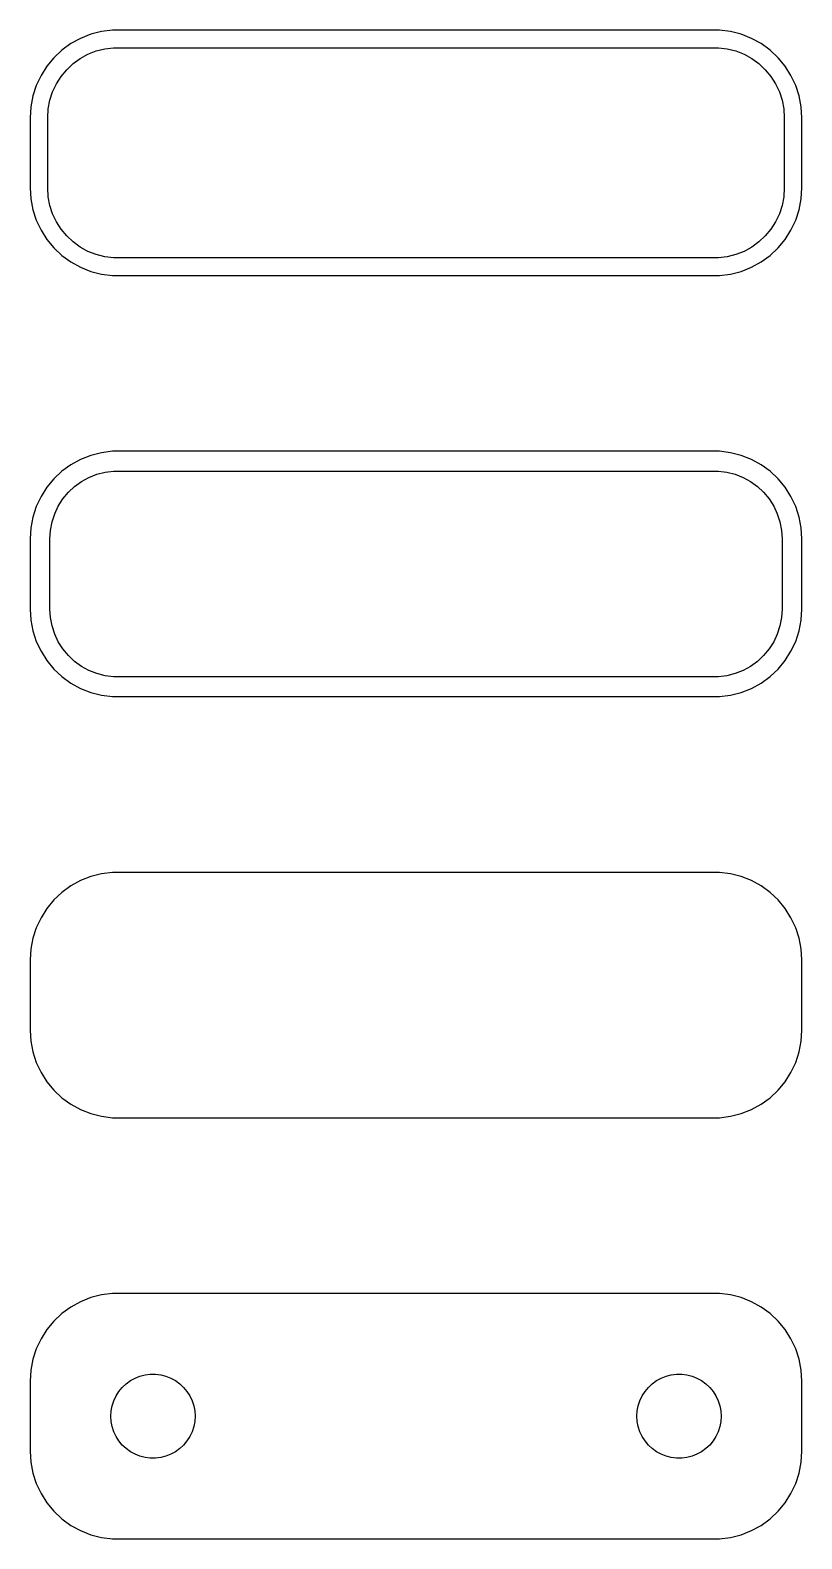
# Model space of a CAD drawing. Header units: metres. Extents: x -22 to 22, y 65 to 151.
import ezdxf

# ---------------------------------------------------------------- set-up
doc = ezdxf.new("R2010")
doc.units = ezdxf.units.M

msp = doc.modelspace()

# ---------------------------------------------------------------- linework, layer by layer
for p, q in [((-19.1289, 150.524), (-19.6791, 150.222)), ((-18.5451, 150.755), (-19.1289, 150.524)), ((-17.9369, 150.911), (-18.5451, 150.755)), ((-17.3139, 150.99), (-17.9369, 150.911)), ((17.3139, 150.99), (-17.3139, 150.99)), ((17.9369, 150.911), (17.3139, 150.99)), ((18.5451, 150.755), (17.9369, 150.911)), ((19.1289, 150.524), (18.5451, 150.755)), ((19.6791, 150.222), (19.1289, 150.524)), ((-20.1871, 149.853), (-20.6448, 149.423)), ((-19.6791, 150.222), (-20.1871, 149.853)), ((-19.1433, 149.377), (-18.7031, 149.619)), ((-18.7031, 149.619), (-18.2361, 149.804)), ((-18.2361, 149.804), (-17.7495, 149.929)), ((-17.7495, 149.929), (-17.2512, 149.992)), ((-17.2512, 149.992), (17.2512, 149.992)), ((17.2512, 149.992), (17.7495, 149.929)), ((17.7495, 149.929), (18.2361, 149.804)), ((18.2361, 149.804), (18.7031, 149.619)), ((18.7031, 149.619), (19.1433, 149.377)), ((20.1871, 149.853), (19.6791, 150.222)), ((20.6448, 149.423), (20.1871, 149.853)), ((-21.0451, 148.939), (-21.3815, 148.409)), ((-20.6448, 149.423), (-21.0451, 148.939)), ((-19.9159, 148.738), (-19.5497, 149.082)), ((-19.5497, 149.082), (-19.1433, 149.377)), ((19.1433, 149.377), (19.5497, 149.082)), ((19.5497, 149.082), (19.9159, 148.738)), ((21.0451, 148.939), (20.6448, 149.423)), ((21.3815, 148.409), (21.0451, 148.939)), ((-21.3815, 148.409), (-21.6489, 147.841)), ((-20.7191, 147.472), (-20.5052, 147.927)), ((-20.5052, 147.927), (-20.2361, 148.351)), ((-20.2361, 148.351), (-19.9159, 148.738)), ((19.9159, 148.738), (20.2361, 148.351)), ((20.2361, 148.351), (20.5052, 147.927)), ((20.5052, 147.927), (20.7191, 147.472)), ((21.6489, 147.841), (21.3815, 148.409)), ((-21.8429, 147.243), (-21.9606, 146.627)), ((-21.6489, 147.841), (-21.8429, 147.243)), ((-20.8743, 146.995), (-20.7191, 147.472)), ((20.7191, 147.472), (20.8743, 146.995)), ((21.8429, 147.243), (21.6489, 147.841)), ((21.9606, 146.627), (21.8429, 147.243)), ((-21.9606, 146.627), (-22, 146)), ((-21, 146), (-20.9684, 146.501)), ((-20.9684, 146.501), (-20.8743, 146.995)), ((20.8743, 146.995), (20.9684, 146.501)), ((20.9684, 146.501), (21, 146)), ((22, 146), (21.9606, 146.627)), ((-22, 146), (-22, 142)), ((-21, 142), (-21, 146)), ((21, 146), (21, 142)), ((22, 142), (22, 146)), ((-22, 142), (-21.9606, 141.373)), ((-20.9684, 141.499), (-21, 142)), ((21, 142), (20.9684, 141.499)), ((21.9606, 141.373), (22, 142)), ((-21.9606, 141.373), (-21.8429, 140.757)), ((-20.8743, 141.005), (-20.9684, 141.499)), ((20.9684, 141.499), (20.8743, 141.005)), ((21.8429, 140.757), (21.9606, 141.373)), ((-21.8429, 140.757), (-21.6489, 140.159)), ((-21.6489, 140.159), (-21.3815, 139.591)), ((-20.7191, 140.528), (-20.8743, 141.005)), ((-20.5052, 140.073), (-20.7191, 140.528)), ((20.7191, 140.528), (20.5052, 140.073)), ((20.8743, 141.005), (20.7191, 140.528)), ((21.3815, 139.591), (21.6489, 140.159)), ((21.6489, 140.159), (21.8429, 140.757)), ((-21.3815, 139.591), (-21.0451, 139.061)), ((-20.2361, 139.649), (-20.5052, 140.073)), ((-19.9159, 139.262), (-20.2361, 139.649)), ((20.2361, 139.649), (19.9159, 139.262)), ((20.5052, 140.073), (20.2361, 139.649)), ((21.0451, 139.061), (21.3815, 139.591)), ((-21.0451, 139.061), (-20.6448, 138.577)), ((-20.6448, 138.577), (-20.1871, 138.147)), ((-19.5497, 138.918), (-19.9159, 139.262)), ((-19.1433, 138.623), (-19.5497, 138.918)), ((-18.7031, 138.381), (-19.1433, 138.623)), ((19.1433, 138.623), (18.7031, 138.381)), ((19.5497, 138.918), (19.1433, 138.623)), ((19.9159, 139.262), (19.5497, 138.918)), ((20.1871, 138.147), (20.6448, 138.577)), ((20.6448, 138.577), (21.0451, 139.061)), ((-20.1871, 138.147), (-19.6791, 137.778)), ((-19.6791, 137.778), (-19.1289, 137.476)), ((-18.2361, 138.196), (-18.7031, 138.381)), ((-17.7495, 138.071), (-18.2361, 138.196)), ((-17.2512, 138.008), (-17.7495, 138.071)), ((17.2512, 138.008), (-17.2512, 138.008)), ((17.7495, 138.071), (17.2512, 138.008)), ((18.2361, 138.196), (17.7495, 138.071)), ((18.7031, 138.381), (18.2361, 138.196)), ((19.1289, 137.476), (19.6791, 137.778)), ((19.6791, 137.778), (20.1871, 138.147)), ((-19.1289, 137.476), (-18.5451, 137.245)), ((-18.5451, 137.245), (-17.9369, 137.089)), ((-17.9369, 137.089), (-17.3139, 137.01)), ((-17.3139, 137.01), (17.3139, 137.01)), ((17.3139, 137.01), (17.9369, 137.089)), ((17.9369, 137.089), (18.5451, 137.245)), ((18.5451, 137.245), (19.1289, 137.476)), ((-19.1289, 126.524), (-19.6791, 126.222)), ((-18.5451, 126.755), (-19.1289, 126.524)), ((-17.9369, 126.911), (-18.5451, 126.755)), ((-17.3139, 126.99), (-17.9369, 126.911)), ((17.3139, 126.99), (-17.3139, 126.99)), ((17.9369, 126.911), (17.3139, 126.99)), ((18.5451, 126.755), (17.9369, 126.911)), ((19.1289, 126.524), (18.5451, 126.755)), ((19.6791, 126.222), (19.1289, 126.524)), ((-20.1871, 125.853), (-20.6448, 125.423)), ((-19.6791, 126.222), (-20.1871, 125.853)), ((-18.6489, 125.504), (-18.1967, 125.683)), ((-18.1967, 125.683), (-17.7256, 125.804)), ((-17.7256, 125.804), (-17.2432, 125.865)), ((-17.2432, 125.865), (17.2432, 125.865)), ((17.2432, 125.865), (17.7256, 125.804)), ((17.7256, 125.804), (18.1967, 125.683)), ((18.1967, 125.683), (18.6489, 125.504)), ((20.1871, 125.853), (19.6791, 126.222)), ((20.6448, 125.423), (20.1871, 125.853)), ((-21.0451, 124.939), (-21.3815, 124.409)), ((-20.6448, 125.423), (-21.0451, 124.939)), ((-19.823, 124.651), (-19.4685, 124.984)), ((-19.4685, 124.984), (-19.0751, 125.27)), ((-19.0751, 125.27), (-18.6489, 125.504)), ((18.6489, 125.504), (19.0751, 125.27)), ((19.0751, 125.27), (19.4685, 124.984)), ((19.4685, 124.984), (19.823, 124.651)), ((21.0451, 124.939), (20.6448, 125.423)), ((21.3815, 124.409), (21.0451, 124.939)), ((-21.6489, 123.841), (-21.8429, 123.243)), ((-21.3815, 124.409), (-21.6489, 123.841)), ((-20.6007, 123.426), (-20.3936, 123.866)), ((-20.3936, 123.866), (-20.133, 124.276)), ((-20.133, 124.276), (-19.823, 124.651)), ((19.823, 124.651), (20.133, 124.276)), ((20.133, 124.276), (20.3936, 123.866)), ((20.3936, 123.866), (20.6007, 123.426)), ((21.6489, 123.841), (21.3815, 124.409)), ((21.8429, 123.243), (21.6489, 123.841)), ((-21.8429, 123.243), (-21.9606, 122.627)), ((-20.8421, 122.485), (-20.751, 122.963)), ((-20.751, 122.963), (-20.6007, 123.426)), ((20.6007, 123.426), (20.751, 122.963)), ((20.751, 122.963), (20.8421, 122.485)), ((21.9606, 122.627), (21.8429, 123.243)), ((-21.9606, 122.627), (-22, 122)), ((-20.8726, 122), (-20.8421, 122.485)), ((20.8421, 122.485), (20.8726, 122)), ((22, 122), (21.9606, 122.627)), ((-22, 122), (-22, 118)), ((-20.8726, 118), (-20.8726, 122)), ((20.8726, 122), (20.8726, 118)), ((22, 118), (22, 122)), ((-22, 118), (-21.9606, 117.373)), ((-20.8421, 117.515), (-20.8726, 118)), ((20.8726, 118), (20.8421, 117.515)), ((21.9606, 117.373), (22, 118)), ((-21.9606, 117.373), (-21.8429, 116.757)), ((-20.751, 117.037), (-20.8421, 117.515)), ((-20.6007, 116.574), (-20.751, 117.037)), ((20.751, 117.037), (20.6007, 116.574)), ((20.8421, 117.515), (20.751, 117.037)), ((21.8429, 116.757), (21.9606, 117.373)), ((-21.8429, 116.757), (-21.6489, 116.159)), ((-21.6489, 116.159), (-21.3815, 115.591)), ((-20.3936, 116.134), (-20.6007, 116.574)), ((-20.133, 115.724), (-20.3936, 116.134)), ((20.3936, 116.134), (20.133, 115.724)), ((20.6007, 116.574), (20.3936, 116.134)), ((21.3815, 115.591), (21.6489, 116.159)), ((21.6489, 116.159), (21.8429, 116.757)), ((-21.3815, 115.591), (-21.0451, 115.061)), ((-19.823, 115.349), (-20.133, 115.724)), ((-19.4685, 115.016), (-19.823, 115.349)), ((19.823, 115.349), (19.4685, 115.016)), ((20.133, 115.724), (19.823, 115.349)), ((21.0451, 115.061), (21.3815, 115.591)), ((-21.0451, 115.061), (-20.6448, 114.577)), ((-20.6448, 114.577), (-20.1871, 114.147)), ((-19.0751, 114.73), (-19.4685, 115.016)), ((-18.6489, 114.496), (-19.0751, 114.73)), ((-18.1967, 114.317), (-18.6489, 114.496)), ((18.6489, 114.496), (18.1967, 114.317)), ((19.0751, 114.73), (18.6489, 114.496)), ((19.4685, 115.016), (19.0751, 114.73)), ((20.1871, 114.147), (20.6448, 114.577)), ((20.6448, 114.577), (21.0451, 115.061)), ((-20.1871, 114.147), (-19.6791, 113.778)), ((-19.6791, 113.778), (-19.1289, 113.476)), ((-17.7256, 114.196), (-18.1967, 114.317)), ((-17.2432, 114.135), (-17.7256, 114.196)), ((17.2432, 114.135), (-17.2432, 114.135)), ((17.7256, 114.196), (17.2432, 114.135)), ((18.1967, 114.317), (17.7256, 114.196)), ((19.1289, 113.476), (19.6791, 113.778)), ((19.6791, 113.778), (20.1871, 114.147)), ((-19.1289, 113.476), (-18.5451, 113.245)), ((-18.5451, 113.245), (-17.9369, 113.089)), ((-17.9369, 113.089), (-17.3139, 113.01)), ((-17.3139, 113.01), (17.3139, 113.01)), ((17.3139, 113.01), (17.9369, 113.089)), ((17.9369, 113.089), (18.5451, 113.245)), ((18.5451, 113.245), (19.1289, 113.476)), ((-19.1289, 102.524), (-19.6791, 102.222)), ((-18.5451, 102.755), (-19.1289, 102.524)), ((-17.9369, 102.911), (-18.5451, 102.755)), ((-17.3139, 102.99), (-17.9369, 102.911)), ((17.3139, 102.99), (-17.3139, 102.99)), ((17.9369, 102.911), (17.3139, 102.99)), ((18.5451, 102.755), (17.9369, 102.911)), ((19.1289, 102.524), (18.5451, 102.755)), ((19.6791, 102.222), (19.1289, 102.524)), ((-20.1871, 101.853), (-20.6448, 101.423)), ((-19.6791, 102.222), (-20.1871, 101.853)), ((20.1871, 101.853), (19.6791, 102.222)), ((20.6448, 101.423), (20.1871, 101.853)), ((-21.0451, 100.939), (-21.3815, 100.409)), ((-20.6448, 101.423), (-21.0451, 100.939)), ((21.0451, 100.939), (20.6448, 101.423)), ((21.3815, 100.409), (21.0451, 100.939)), ((-21.6489, 99.8406), (-21.8429, 99.2434)), ((-21.3815, 100.409), (-21.6489, 99.8406)), ((21.6489, 99.8406), (21.3815, 100.409)), ((21.8429, 99.2434), (21.6489, 99.8406)), ((-21.8429, 99.2434), (-21.9606, 98.6267)), ((21.9606, 98.6267), (21.8429, 99.2434)), ((-21.9606, 98.6267), (-22, 98)), ((22, 98), (21.9606, 98.6267)), ((-22, 98), (-22, 94)), ((22, 94), (22, 98)), ((-22, 94), (-21.9606, 93.3733)), ((21.9606, 93.3733), (22, 94)), ((-21.9606, 93.3733), (-21.8429, 92.7566)), ((21.8429, 92.7566), (21.9606, 93.3733)), ((-21.8429, 92.7566), (-21.6489, 92.1594)), ((-21.6489, 92.1594), (-21.3815, 91.5912)), ((21.3815, 91.5912), (21.6489, 92.1594)), ((21.6489, 92.1594), (21.8429, 92.7566)), ((-21.3815, 91.5912), (-21.0451, 91.0611)), ((21.0451, 91.0611), (21.3815, 91.5912)), ((-21.0451, 91.0611), (-20.6448, 90.5773)), ((-20.6448, 90.5773), (-20.1871, 90.1474)), ((20.1871, 90.1474), (20.6448, 90.5773)), ((20.6448, 90.5773), (21.0451, 91.0611)), ((-20.1871, 90.1474), (-19.6791, 89.7784)), ((-19.6791, 89.7784), (-19.1289, 89.4759)), ((-19.1289, 89.4759), (-18.5451, 89.2447)), ((18.5451, 89.2447), (19.1289, 89.4759)), ((19.1289, 89.4759), (19.6791, 89.7784)), ((19.6791, 89.7784), (20.1871, 90.1474)), ((-18.5451, 89.2447), (-17.9369, 89.0886)), ((-17.9369, 89.0886), (-17.3139, 89.0099)), ((-17.3139, 89.0099), (17.3139, 89.0099)), ((17.3139, 89.0099), (17.9369, 89.0886)), ((17.9369, 89.0886), (18.5451, 89.2447)), ((-19.1289, 78.5241), (-19.6791, 78.2216)), ((-18.5451, 78.7553), (-19.1289, 78.5241)), ((-17.9369, 78.9114), (-18.5451, 78.7553)), ((-17.3139, 78.9901), (-17.9369, 78.9114)), ((17.3139, 78.9901), (-17.3139, 78.9901)), ((17.9369, 78.9114), (17.3139, 78.9901)), ((18.5451, 78.7553), (17.9369, 78.9114)), ((19.1289, 78.5241), (18.5451, 78.7553)), ((19.6791, 78.2216), (19.1289, 78.5241)), ((-20.6448, 77.4227), (-21.0451, 76.9389)), ((-20.1871, 77.8526), (-20.6448, 77.4227)), ((-19.6791, 78.2216), (-20.1871, 77.8526)), ((20.1871, 77.8526), (19.6791, 78.2216)), ((20.6448, 77.4227), (20.1871, 77.8526)), ((21.0451, 76.9389), (20.6448, 77.4227)), ((-21.0451, 76.9389), (-21.3815, 76.4088)), ((21.3815, 76.4088), (21.0451, 76.9389)), ((-21.6489, 75.8406), (-21.8429, 75.2434)), ((-21.3815, 76.4088), (-21.6489, 75.8406)), ((21.6489, 75.8406), (21.3815, 76.4088)), ((21.8429, 75.2434), (21.6489, 75.8406)), ((-21.8429, 75.2434), (-21.9606, 74.6267)), ((21.9606, 74.6267), (21.8429, 75.2434)), ((-21.9606, 74.6267), (-22, 74)), ((-22, 74), (-22, 70)), ((-16.5298, 73.8492), (-16.286, 74.0264)), ((-16.286, 74.0264), (-16.0219, 74.1716)), ((-16.0219, 74.1716), (-15.7416, 74.2825)), ((-15.7416, 74.2825), (-15.4497, 74.3575)), ((-15.4497, 74.3575), (-15.1507, 74.3953)), ((-15.1507, 74.3953), (-14.8493, 74.3953)), ((-14.8493, 74.3953), (-14.5503, 74.3575)), ((-14.5503, 74.3575), (-14.2583, 74.2825)), ((-14.2583, 74.2825), (-13.9781, 74.1716)), ((-13.9781, 74.1716), (-13.714, 74.0264)), ((-13.714, 74.0264), (-13.4702, 73.8492)), ((13.4702, 73.8492), (13.714, 74.0264)), ((13.714, 74.0264), (13.9781, 74.1716)), ((13.9781, 74.1716), (14.2583, 74.2825)), ((14.2583, 74.2825), (14.5503, 74.3575)), ((14.5503, 74.3575), (14.8493, 74.3953)), ((14.8493, 74.3953), (15.1507, 74.3953)), ((15.1507, 74.3953), (15.4497, 74.3575)), ((15.4497, 74.3575), (15.7416, 74.2825)), ((15.7416, 74.2825), (16.0219, 74.1716)), ((16.0219, 74.1716), (16.286, 74.0264)), ((16.286, 74.0264), (16.5298, 73.8492)), ((22, 74), (21.9606, 74.6267)), ((22, 70), (22, 74)), ((-17.2315, 72.8835), (-17.1031, 73.1562)), ((-17.1031, 73.1562), (-16.9416, 73.4107)), ((-16.9416, 73.4107), (-16.7495, 73.6429)), ((-16.7495, 73.6429), (-16.5298, 73.8492)), ((-13.4702, 73.8492), (-13.2505, 73.6429)), ((-13.2505, 73.6429), (-13.0583, 73.4107)), ((-13.0583, 73.4107), (-12.8969, 73.1562)), ((-12.8969, 73.1562), (-12.7685, 72.8835)), ((12.7685, 72.8835), (12.8969, 73.1562)), ((12.8969, 73.1562), (13.0583, 73.4107)), ((13.0583, 73.4107), (13.2505, 73.6429)), ((13.2505, 73.6429), (13.4702, 73.8492)), ((16.5298, 73.8492), (16.7495, 73.6429)), ((16.7495, 73.6429), (16.9416, 73.4107)), ((16.9416, 73.4107), (17.1031, 73.1562)), ((17.1031, 73.1562), (17.2315, 72.8835)), ((-17.4, 72), (-17.3811, 72.3008)), ((-17.3811, 72.3008), (-17.3246, 72.5968)), ((-17.3246, 72.5968), (-17.2315, 72.8835)), ((-12.7685, 72.8835), (-12.6754, 72.5968)), ((-12.6754, 72.5968), (-12.6189, 72.3008)), ((-12.6189, 72.3008), (-12.6, 72)), ((12.6, 72), (12.6189, 72.3008)), ((12.6189, 72.3008), (12.6754, 72.5968)), ((12.6754, 72.5968), (12.7685, 72.8835)), ((17.2315, 72.8835), (17.3246, 72.5968)), ((17.3246, 72.5968), (17.3811, 72.3008)), ((17.3811, 72.3008), (17.4, 72)), ((-17.3811, 71.6992), (-17.4, 72)), ((-17.3246, 71.4032), (-17.3811, 71.6992)), ((-17.2315, 71.1165), (-17.3246, 71.4032)), ((-12.6754, 71.4032), (-12.7685, 71.1165)), ((-12.6189, 71.6992), (-12.6754, 71.4032)), ((-12.6, 72), (-12.6189, 71.6992)), ((12.6189, 71.6992), (12.6, 72)), ((12.6754, 71.4032), (12.6189, 71.6992)), ((12.7685, 71.1165), (12.6754, 71.4032)), ((17.3246, 71.4032), (17.2315, 71.1165)), ((17.3811, 71.6992), (17.3246, 71.4032)), ((17.4, 72), (17.3811, 71.6992)), ((-17.1031, 70.8438), (-17.2315, 71.1165)), ((-16.9416, 70.5893), (-17.1031, 70.8438)), ((-16.7495, 70.3571), (-16.9416, 70.5893)), ((-13.0583, 70.5893), (-13.2505, 70.3571)), ((-12.8969, 70.8438), (-13.0583, 70.5893)), ((-12.7685, 71.1165), (-12.8969, 70.8438)), ((12.8969, 70.8438), (12.7685, 71.1165)), ((13.0583, 70.5893), (12.8969, 70.8438)), ((13.2505, 70.3571), (13.0583, 70.5893)), ((16.9416, 70.5893), (16.7495, 70.3571)), ((17.1031, 70.8438), (16.9416, 70.5893)), ((17.2315, 71.1165), (17.1031, 70.8438)), ((-22, 70), (-21.9606, 69.3733)), ((-16.5298, 70.1508), (-16.7495, 70.3571)), ((-16.286, 69.9736), (-16.5298, 70.1508)), ((-16.0219, 69.8284), (-16.286, 69.9736)), ((-15.7416, 69.7175), (-16.0219, 69.8284)), ((-15.4497, 69.6425), (-15.7416, 69.7175)), ((-14.2583, 69.7175), (-14.5503, 69.6425)), ((-13.9781, 69.8284), (-14.2583, 69.7175)), ((-13.714, 69.9736), (-13.9781, 69.8284)), ((-13.4702, 70.1508), (-13.714, 69.9736)), ((-13.2505, 70.3571), (-13.4702, 70.1508)), ((13.4702, 70.1508), (13.2505, 70.3571)), ((13.714, 69.9736), (13.4702, 70.1508)), ((13.9781, 69.8284), (13.714, 69.9736)), ((14.2583, 69.7175), (13.9781, 69.8284)), ((14.5503, 69.6425), (14.2583, 69.7175)), ((15.7416, 69.7175), (15.4497, 69.6425)), ((16.0219, 69.8284), (15.7416, 69.7175)), ((16.286, 69.9736), (16.0219, 69.8284)), ((16.5298, 70.1508), (16.286, 69.9736)), ((16.7495, 70.3571), (16.5298, 70.1508)), ((21.9606, 69.3733), (22, 70)), ((-21.9606, 69.3733), (-21.8429, 68.7566)), ((-15.1507, 69.6047), (-15.4497, 69.6425)), ((-14.8493, 69.6047), (-15.1507, 69.6047)), ((-14.5503, 69.6425), (-14.8493, 69.6047)), ((14.8493, 69.6047), (14.5503, 69.6425)), ((15.1507, 69.6047), (14.8493, 69.6047)), ((15.4497, 69.6425), (15.1507, 69.6047)), ((21.8429, 68.7566), (21.9606, 69.3733)), ((-21.8429, 68.7566), (-21.6489, 68.1594)), ((-21.6489, 68.1594), (-21.3815, 67.5912)), ((21.3815, 67.5912), (21.6489, 68.1594)), ((21.6489, 68.1594), (21.8429, 68.7566)), ((-21.3815, 67.5912), (-21.0451, 67.0611)), ((21.0451, 67.0611), (21.3815, 67.5912)), ((-21.0451, 67.0611), (-20.6448, 66.5773)), ((-20.6448, 66.5773), (-20.1871, 66.1474)), ((20.1871, 66.1474), (20.6448, 66.5773)), ((20.6448, 66.5773), (21.0451, 67.0611)), ((-20.1871, 66.1474), (-19.6791, 65.7784)), ((-19.6791, 65.7784), (-19.1289, 65.4759)), ((-19.1289, 65.4759), (-18.5451, 65.2447)), ((18.5451, 65.2447), (19.1289, 65.4759)), ((19.1289, 65.4759), (19.6791, 65.7784)), ((19.6791, 65.7784), (20.1871, 66.1474)), ((-18.5451, 65.2447), (-17.9369, 65.0886)), ((-17.9369, 65.0886), (-17.3139, 65.0099)), ((-17.3139, 65.0099), (17.3139, 65.0099)), ((17.3139, 65.0099), (17.9369, 65.0886)), ((17.9369, 65.0886), (18.5451, 65.2447))]:
    msp.add_line(p, q)

doc.saveas('drawing.dxf')
